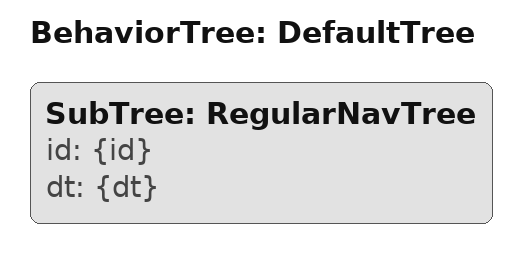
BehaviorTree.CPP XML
<?xml version="1.0" encoding="UTF-8"?>
<root main_tree_to_execute="DefaultTree" BTCPP_format="4">
  <include path="BTRegularNav.xml" />
  <BehaviorTree ID="DefaultTree">
    <SubTree ID="RegularNavTree" id="{id}" dt="{dt}" />
  </BehaviorTree>
</root>
